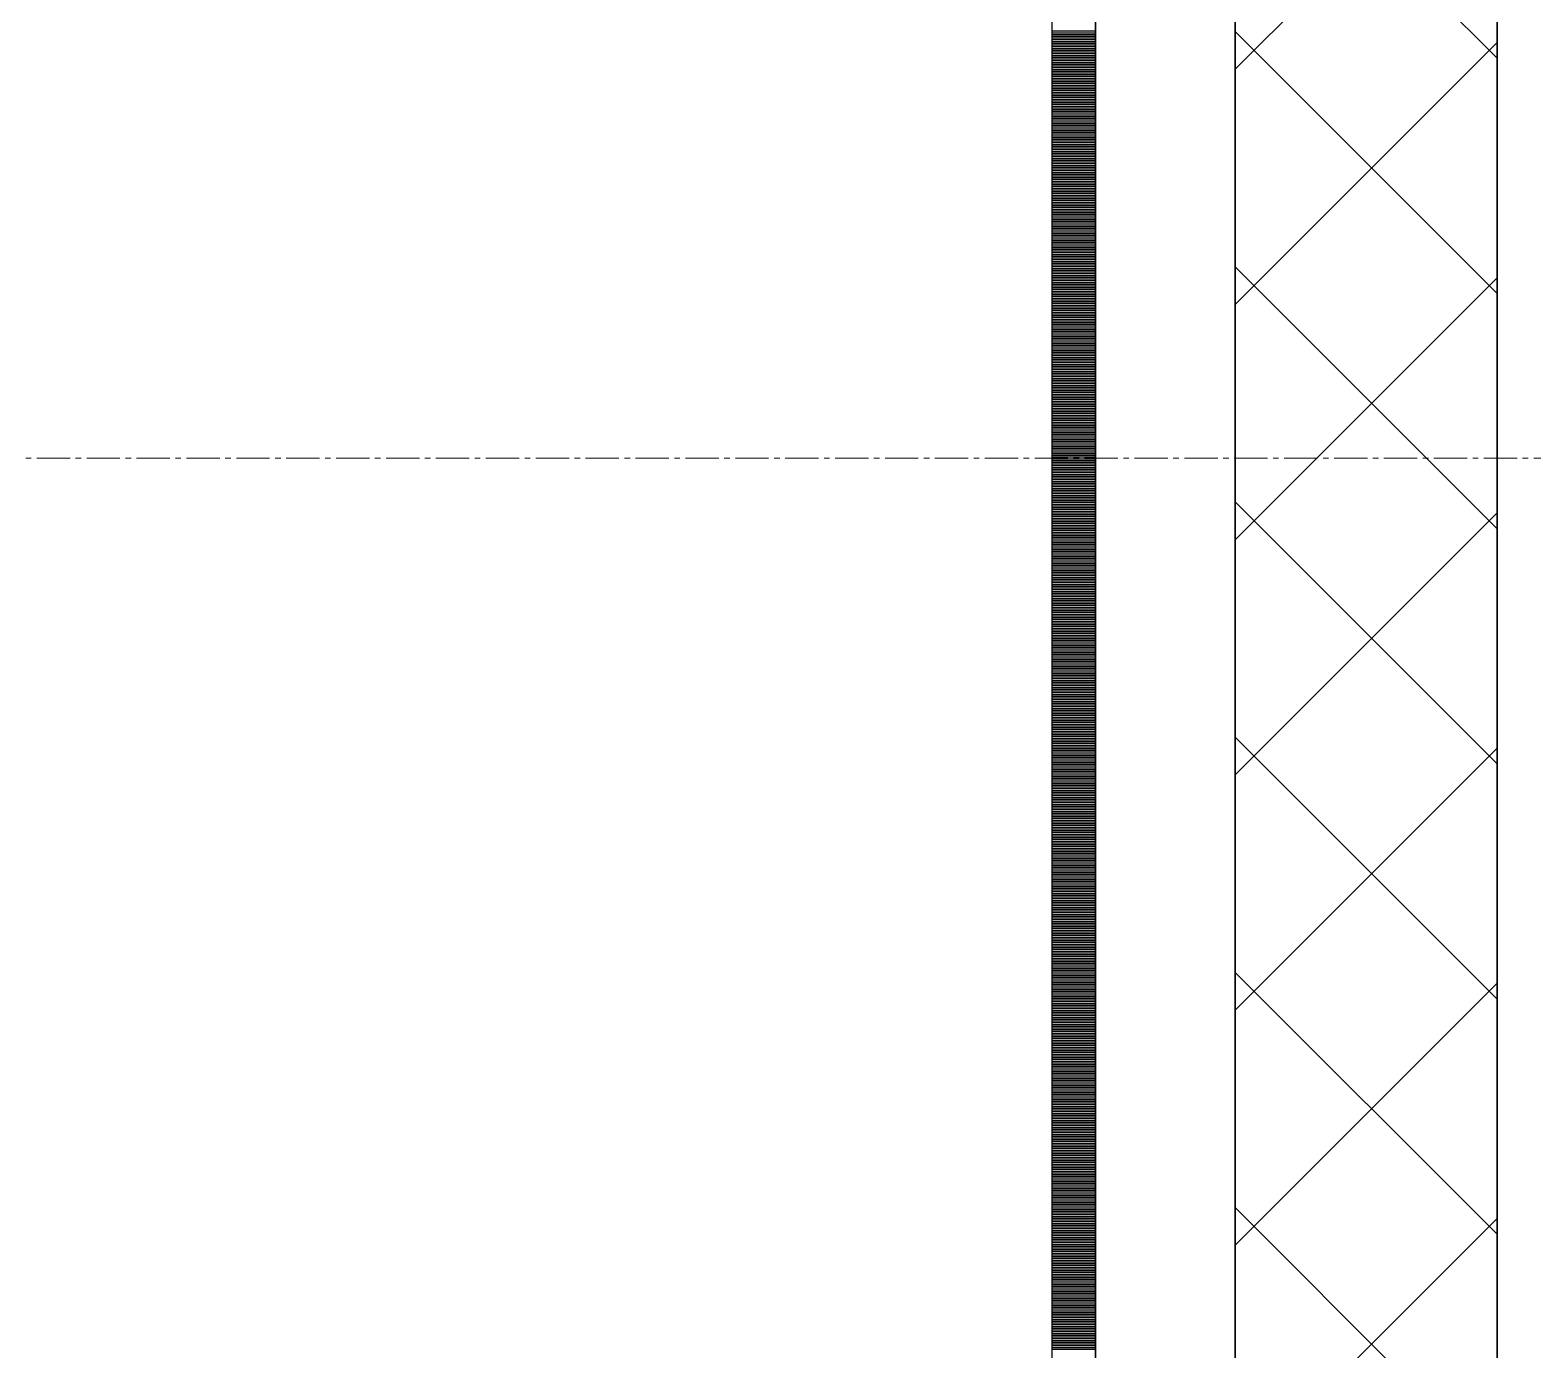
# Model space of a CAD drawing. Header units: millimetres. Extents: x -231292 to 573618, y -153144 to 564035.
# Drawn here: x 7963 to 8824, y 240956 to 241712 of the extents above; entities that cross this region are included whole.
import ezdxf

# ---------------------------------------------------------------- set-up
doc = ezdxf.new("R2010")
doc.units = ezdxf.units.MM
doc.linetypes.add('CENTER2', pattern=[28.575, 19.05, -3.175, 3.175, -3.175])
doc.layers.get('0').update_dxf_attribs({"color": 250})
for name, color, linetype, lineweight in [('АР_Стены ПЕНОблок', 250, 'Continuous', 20), ('АР_Тонкая', 250, 'Continuous', 5), ('АР_Утеплитель', 250, 'Continuous', 0), ('АР_Штриховка', 250, 'Continuous', 0), ('РД_Оси_100', 250, 'Continuous', 0)]:
    doc.layers.add(name, color=color, linetype=linetype, lineweight=lineweight)
doc.layers.add('КР_Балки-0.5', color=60, linetype='Continuous', lineweight=50, plot=False)

# ---------------------------------------------------------------- blocks, each defined once
blk = doc.blocks.new('оси_рен')
at = {"layer": 'РД_Оси_100', "color": 251, "linetype": 'CENTER2', "true_color": 0x636466}
blk.add_lwpolyline([(1241712.916, 190813.25), (1190197.958, 190813.25), (1189697.958, 190663.25)], dxfattribs=at)

msp = doc.modelspace()

# ---------------------------------------------------------------- linework, layer by layer
at = {"layer": 'АР_Стены ПЕНОблок', "color": 18, "linetype": 'Continuous', "lineweight": 25, "true_color": 0x000000}
msp.add_line((8803.243, 263866.253), (8803.243, 187666.253), dxfattribs=at)
at = {"layer": 'АР_Тонкая', "color": 18, "linetype": 'Continuous', "lineweight": 25, "true_color": 0x000000}
for p, q in [((8548.243, 263866.253), (8548.243, 187666.253)), ((8573.243, 263866.253), (8573.243, 187666.253)), ((8573.243, 187666.253), (8573.243, 263866.253)), ((8653.243, 187666.253), (8653.243, 263866.253))]:
    msp.add_line(p, q, dxfattribs=at)
at = {"layer": 'АР_Утеплитель', "color": 18, "linetype": 'Continuous', "lineweight": 25, "true_color": 0x000000}
for p, q in [((8653.243, 263866.253), (8653.243, 187666.253)), ((8803.243, 187666.253), (8803.243, 263866.253))]:
    msp.add_line(p, q, dxfattribs=at)
at = {"layer": 'АР_Штриховка', "color": 18, "linetype": 'Continuous', "lineweight": 25, "true_color": 0x000000}
for p, q in [((8803.243, 241695.305), (8653.243, 241845.305)), ((8653.243, 241689.018), (8803.243, 241839.018)), ((8548.243, 241711.002), (8573.243, 241711.002)), ((8548.243, 241710.002), (8573.243, 241710.002)), ((8548.243, 241709.002), (8573.243, 241709.002)), ((8548.243, 241708.002), (8573.243, 241708.002)), ((8548.243, 241707.002), (8573.243, 241707.002)), ((8803.243, 241560.601), (8653.243, 241710.601)), ((8548.243, 241706.002), (8573.243, 241706.002)), ((8548.243, 241705.002), (8573.243, 241705.002)), ((8548.243, 241704.002), (8573.243, 241704.002)), ((8548.243, 241703.002), (8573.243, 241703.002)), ((8548.243, 241702.002), (8573.243, 241702.002)), ((8548.243, 241701.002), (8573.243, 241701.002)), ((8548.243, 241700.002), (8573.243, 241700.002)), ((8548.243, 241699.002), (8573.243, 241699.002)), ((8548.243, 241698.002), (8573.243, 241698.002)), ((8653.243, 241554.314), (8803.243, 241704.314)), ((8548.243, 241697.002), (8573.243, 241697.002)), ((8548.243, 241696.002), (8573.243, 241696.002)), ((8548.243, 241695.002), (8573.243, 241695.002)), ((8548.243, 241694.002), (8573.243, 241694.002)), ((8548.243, 241693.002), (8573.243, 241693.002)), ((8548.243, 241692.002), (8573.243, 241692.002)), ((8548.243, 241691.002), (8573.243, 241691.002)), ((8548.243, 241690.002), (8573.243, 241690.002)), ((8548.243, 241689.002), (8573.243, 241689.002)), ((8548.243, 241688.002), (8573.243, 241688.002)), ((8548.243, 241687.002), (8573.243, 241687.002)), ((8548.243, 241686.002), (8573.243, 241686.002)), ((8548.243, 241685.002), (8573.243, 241685.002)), ((8548.243, 241684.002), (8573.243, 241684.002)), ((8548.243, 241683.002), (8573.243, 241683.002)), ((8548.243, 241682.002), (8573.243, 241682.002)), ((8548.243, 241681.002), (8573.243, 241681.002)), ((8548.243, 241680.002), (8573.243, 241680.002)), ((8548.243, 241679.002), (8573.243, 241679.002)), ((8548.243, 241678.002), (8573.243, 241678.002)), ((8548.243, 241677.002), (8573.243, 241677.002)), ((8548.243, 241676.002), (8573.243, 241676.002)), ((8548.243, 241675.002), (8573.243, 241675.002)), ((8548.243, 241674.002), (8573.243, 241674.002)), ((8548.243, 241673.002), (8573.243, 241673.002)), ((8548.243, 241672.002), (8573.243, 241672.002)), ((8548.243, 241671.002), (8573.243, 241671.002)), ((8548.243, 241670.002), (8573.243, 241670.002)), ((8548.243, 241669.002), (8573.243, 241669.002)), ((8548.243, 241668.002), (8573.243, 241668.002)), ((8548.243, 241667.002), (8573.243, 241667.002)), ((8548.243, 241666.002), (8573.243, 241666.002)), ((8548.243, 241665.002), (8573.243, 241665.002)), ((8548.243, 241664.002), (8573.243, 241664.002)), ((8548.243, 241663.002), (8573.243, 241663.002)), ((8548.243, 241662.002), (8573.243, 241662.002)), ((8548.243, 241661.002), (8573.243, 241661.002)), ((8548.243, 241660.002), (8573.243, 241660.002)), ((8548.243, 241659.002), (8573.243, 241659.002)), ((8548.243, 241658.002), (8573.243, 241658.002)), ((8548.243, 241657.002), (8573.243, 241657.002)), ((8548.243, 241656.002), (8573.243, 241656.002)), ((8548.243, 241655.002), (8573.243, 241655.002)), ((8548.243, 241654.002), (8573.243, 241654.002)), ((8548.243, 241653.002), (8573.243, 241653.002)), ((8548.243, 241652.002), (8573.243, 241652.002)), ((8548.243, 241651.002), (8573.243, 241651.002)), ((8548.243, 241650.002), (8573.243, 241650.002)), ((8548.243, 241649.002), (8573.243, 241649.002)), ((8548.243, 241648.002), (8573.243, 241648.002)), ((8548.243, 241647.002), (8573.243, 241647.002)), ((8548.243, 241646.002), (8573.243, 241646.002)), ((8548.243, 241645.002), (8573.243, 241645.002)), ((8548.243, 241644.002), (8573.243, 241644.002)), ((8548.243, 241643.002), (8573.243, 241643.002)), ((8548.243, 241642.002), (8573.243, 241642.002)), ((8548.243, 241641.002), (8573.243, 241641.002)), ((8548.243, 241640.002), (8573.243, 241640.002)), ((8548.243, 241639.002), (8573.243, 241639.002)), ((8548.243, 241638.002), (8573.243, 241638.002)), ((8548.243, 241637.002), (8573.243, 241637.002)), ((8548.243, 241636.002), (8573.243, 241636.002)), ((8548.243, 241635.002), (8573.243, 241635.002)), ((8548.243, 241634.002), (8573.243, 241634.002)), ((8548.243, 241633.002), (8573.243, 241633.002)), ((8548.243, 241632.002), (8573.243, 241632.002)), ((8548.243, 241631.002), (8573.243, 241631.002)), ((8548.243, 241630.002), (8573.243, 241630.002)), ((8548.243, 241629.002), (8573.243, 241629.002)), ((8548.243, 241628.002), (8573.243, 241628.002)), ((8548.243, 241627.002), (8573.243, 241627.002)), ((8548.243, 241626.002), (8573.243, 241626.002)), ((8548.243, 241625.002), (8573.243, 241625.002)), ((8548.243, 241624.002), (8573.243, 241624.002)), ((8548.243, 241623.002), (8573.243, 241623.002)), ((8548.243, 241622.002), (8573.243, 241622.002)), ((8548.243, 241621.002), (8573.243, 241621.002)), ((8548.243, 241620.002), (8573.243, 241620.002)), ((8548.243, 241619.002), (8573.243, 241619.002)), ((8548.243, 241618.002), (8573.243, 241618.002)), ((8548.243, 241617.002), (8573.243, 241617.002)), ((8548.243, 241616.002), (8573.243, 241616.002)), ((8548.243, 241615.002), (8573.243, 241615.002)), ((8548.243, 241614.002), (8573.243, 241614.002)), ((8548.243, 241613.002), (8573.243, 241613.002)), ((8548.243, 241612.002), (8573.243, 241612.002)), ((8548.243, 241611.002), (8573.243, 241611.002)), ((8548.243, 241610.002), (8573.243, 241610.002)), ((8548.243, 241609.002), (8573.243, 241609.002)), ((8548.243, 241608.002), (8573.243, 241608.002)), ((8548.243, 241607.002), (8573.243, 241607.002)), ((8548.243, 241606.002), (8573.243, 241606.002)), ((8548.243, 241605.002), (8573.243, 241605.002)), ((8548.243, 241604.002), (8573.243, 241604.002)), ((8548.243, 241603.002), (8573.243, 241603.002)), ((8548.243, 241602.002), (8573.243, 241602.002)), ((8548.243, 241601.002), (8573.243, 241601.002)), ((8548.243, 241600.002), (8573.243, 241600.002)), ((8548.243, 241599.002), (8573.243, 241599.002)), ((8548.243, 241598.002), (8573.243, 241598.002)), ((8548.243, 241597.002), (8573.243, 241597.002)), ((8548.243, 241596.002), (8573.243, 241596.002)), ((8548.243, 241595.002), (8573.243, 241595.002)), ((8548.243, 241594.002), (8573.243, 241594.002)), ((8548.243, 241593.002), (8573.243, 241593.002)), ((8548.243, 241592.002), (8573.243, 241592.002)), ((8548.243, 241591.002), (8573.243, 241591.002)), ((8548.243, 241590.002), (8573.243, 241590.002)), ((8548.243, 241589.002), (8573.243, 241589.002)), ((8548.243, 241588.002), (8573.243, 241588.002)), ((8548.243, 241587.002), (8573.243, 241587.002)), ((8548.243, 241586.002), (8573.243, 241586.002)), ((8548.243, 241585.002), (8573.243, 241585.002)), ((8548.243, 241584.002), (8573.243, 241584.002)), ((8548.243, 241583.002), (8573.243, 241583.002)), ((8548.243, 241582.002), (8573.243, 241582.002)), ((8548.243, 241581.002), (8573.243, 241581.002)), ((8548.243, 241580.002), (8573.243, 241580.002)), ((8548.243, 241579.002), (8573.243, 241579.002)), ((8548.243, 241578.002), (8573.243, 241578.002)), ((8548.243, 241577.002), (8573.243, 241577.002)), ((8548.243, 241576.002), (8573.243, 241576.002)), ((8548.243, 241575.002), (8573.243, 241575.002)), ((8548.243, 241574.002), (8573.243, 241574.002)), ((8548.243, 241573.002), (8573.243, 241573.002)), ((8548.243, 241572.002), (8573.243, 241572.002)), ((8548.243, 241571.002), (8573.243, 241571.002)), ((8548.243, 241570.002), (8573.243, 241570.002)), ((8548.243, 241569.002), (8573.243, 241569.002)), ((8803.243, 241425.897), (8653.243, 241575.897)), ((8653.243, 241419.61), (8803.243, 241569.61)), ((8548.243, 241568.002), (8573.243, 241568.002)), ((8548.243, 241567.002), (8573.243, 241567.002)), ((8548.243, 241566.002), (8573.243, 241566.002)), ((8548.243, 241565.002), (8573.243, 241565.002)), ((8548.243, 241564.002), (8573.243, 241564.002)), ((8548.243, 241563.002), (8573.243, 241563.002)), ((8548.243, 241562.002), (8573.243, 241562.002)), ((8548.243, 241561.002), (8573.243, 241561.002)), ((8548.243, 241560.002), (8573.243, 241560.002)), ((8548.243, 241559.002), (8573.243, 241559.002)), ((8548.243, 241558.002), (8573.243, 241558.002)), ((8548.243, 241557.002), (8573.243, 241557.002)), ((8548.243, 241556.002), (8573.243, 241556.002)), ((8548.243, 241555.002), (8573.243, 241555.002)), ((8548.243, 241554.002), (8573.243, 241554.002)), ((8548.243, 241553.002), (8573.243, 241553.002)), ((8548.243, 241552.002), (8573.243, 241552.002)), ((8548.243, 241551.002), (8573.243, 241551.002)), ((8548.243, 241550.002), (8573.243, 241550.002)), ((8548.243, 241549.002), (8573.243, 241549.002)), ((8548.243, 241548.002), (8573.243, 241548.002)), ((8548.243, 241547.002), (8573.243, 241547.002)), ((8548.243, 241546.002), (8573.243, 241546.002)), ((8548.243, 241545.002), (8573.243, 241545.002)), ((8548.243, 241544.002), (8573.243, 241544.002)), ((8548.243, 241543.002), (8573.243, 241543.002)), ((8548.243, 241542.002), (8573.243, 241542.002)), ((8548.243, 241541.002), (8573.243, 241541.002)), ((8548.243, 241540.002), (8573.243, 241540.002)), ((8548.243, 241539.002), (8573.243, 241539.002)), ((8548.243, 241538.002), (8573.243, 241538.002)), ((8548.243, 241537.002), (8573.243, 241537.002)), ((8548.243, 241536.002), (8573.243, 241536.002)), ((8548.243, 241535.002), (8573.243, 241535.002)), ((8548.243, 241534.002), (8573.243, 241534.002)), ((8548.243, 241533.002), (8573.243, 241533.002)), ((8548.243, 241532.002), (8573.243, 241532.002)), ((8548.243, 241531.002), (8573.243, 241531.002)), ((8548.243, 241530.002), (8573.243, 241530.002)), ((8548.243, 241529.002), (8573.243, 241529.002)), ((8548.243, 241528.002), (8573.243, 241528.002)), ((8548.243, 241527.002), (8573.243, 241527.002)), ((8548.243, 241526.002), (8573.243, 241526.002)), ((8548.243, 241525.002), (8573.243, 241525.002)), ((8548.243, 241524.002), (8573.243, 241524.002)), ((8548.243, 241523.002), (8573.243, 241523.002)), ((8548.243, 241522.002), (8573.243, 241522.002)), ((8548.243, 241521.002), (8573.243, 241521.002)), ((8548.243, 241520.002), (8573.243, 241520.002)), ((8548.243, 241519.002), (8573.243, 241519.002)), ((8548.243, 241518.002), (8573.243, 241518.002)), ((8548.243, 241517.002), (8573.243, 241517.002)), ((8548.243, 241516.002), (8573.243, 241516.002)), ((8548.243, 241515.002), (8573.243, 241515.002)), ((8548.243, 241514.002), (8573.243, 241514.002)), ((8548.243, 241513.002), (8573.243, 241513.002)), ((8548.243, 241512.002), (8573.243, 241512.002)), ((8548.243, 241511.002), (8573.243, 241511.002)), ((8548.243, 241510.002), (8573.243, 241510.002)), ((8548.243, 241509.002), (8573.243, 241509.002)), ((8548.243, 241508.002), (8573.243, 241508.002)), ((8548.243, 241507.002), (8573.243, 241507.002)), ((8548.243, 241506.002), (8573.243, 241506.002)), ((8548.243, 241505.002), (8573.243, 241505.002)), ((8548.243, 241504.002), (8573.243, 241504.002)), ((8548.243, 241503.002), (8573.243, 241503.002)), ((8548.243, 241502.002), (8573.243, 241502.002)), ((8548.243, 241501.002), (8573.243, 241501.002)), ((8548.243, 241500.002), (8573.243, 241500.002)), ((8548.243, 241499.002), (8573.243, 241499.002)), ((8548.243, 241498.002), (8573.243, 241498.002)), ((8548.243, 241497.002), (8573.243, 241497.002)), ((8548.243, 241496.002), (8573.243, 241496.002)), ((8548.243, 241495.002), (8573.243, 241495.002)), ((8548.243, 241494.002), (8573.243, 241494.002)), ((8548.243, 241493.002), (8573.243, 241493.002)), ((8548.243, 241492.002), (8573.243, 241492.002)), ((8548.243, 241491.002), (8573.243, 241491.002)), ((8548.243, 241490.002), (8573.243, 241490.002)), ((8548.243, 241489.002), (8573.243, 241489.002)), ((8548.243, 241488.002), (8573.243, 241488.002)), ((8548.243, 241487.002), (8573.243, 241487.002)), ((8548.243, 241486.002), (8573.243, 241486.002)), ((8548.243, 241485.002), (8573.243, 241485.002)), ((8548.243, 241484.002), (8573.243, 241484.002)), ((8548.243, 241483.002), (8573.243, 241483.002)), ((8548.243, 241482.002), (8573.243, 241482.002)), ((8548.243, 241481.002), (8573.243, 241481.002)), ((8548.243, 241480.002), (8573.243, 241480.002)), ((8548.243, 241479.002), (8573.243, 241479.002)), ((8548.243, 241478.002), (8573.243, 241478.002)), ((8548.243, 241477.002), (8573.243, 241477.002)), ((8548.243, 241476.002), (8573.243, 241476.002)), ((8548.243, 241475.002), (8573.243, 241475.002)), ((8548.243, 241474.002), (8573.243, 241474.002)), ((8548.243, 241473.002), (8573.243, 241473.002)), ((8548.243, 241472.002), (8573.243, 241472.002)), ((8548.243, 241471.002), (8573.243, 241471.002)), ((8548.243, 241470.002), (8573.243, 241470.002)), ((8548.243, 241469.002), (8573.243, 241469.002)), ((8548.243, 241468.002), (8573.243, 241468.002)), ((8548.243, 241467.002), (8573.243, 241467.002)), ((8548.243, 241466.002), (8573.243, 241466.002)), ((8548.243, 241465.002), (8573.243, 241465.002)), ((8548.243, 241464.002), (8573.243, 241464.002)), ((8548.243, 241463.002), (8573.243, 241463.002)), ((8548.243, 241462.002), (8573.243, 241462.002)), ((8548.243, 241461.002), (8573.243, 241461.002)), ((8548.243, 241460.002), (8573.243, 241460.002)), ((8548.243, 241459.002), (8573.243, 241459.002)), ((8548.243, 241458.002), (8573.243, 241458.002)), ((8548.243, 241457.002), (8573.243, 241457.002)), ((8548.243, 241456.002), (8573.243, 241456.002)), ((8548.243, 241455.002), (8573.243, 241455.002)), ((8548.243, 241454.002), (8573.243, 241454.002)), ((8548.243, 241453.002), (8573.243, 241453.002)), ((8548.243, 241452.002), (8573.243, 241452.002)), ((8548.243, 241451.002), (8573.243, 241451.002)), ((8548.243, 241450.002), (8573.243, 241450.002)), ((8548.243, 241449.002), (8573.243, 241449.002)), ((8548.243, 241448.002), (8573.243, 241448.002)), ((8548.243, 241447.002), (8573.243, 241447.002)), ((8548.243, 241446.002), (8573.243, 241446.002)), ((8548.243, 241445.002), (8573.243, 241445.002)), ((8548.243, 241444.002), (8573.243, 241444.002)), ((8548.243, 241443.002), (8573.243, 241443.002)), ((8548.243, 241442.002), (8573.243, 241442.002)), ((8548.243, 241441.002), (8573.243, 241441.002)), ((8548.243, 241440.002), (8573.243, 241440.002)), ((8803.243, 241291.194), (8653.243, 241441.194)), ((8548.243, 241439.002), (8573.243, 241439.002)), ((8548.243, 241438.002), (8573.243, 241438.002)), ((8548.243, 241437.002), (8573.243, 241437.002)), ((8548.243, 241436.002), (8573.243, 241436.002)), ((8548.243, 241435.002), (8573.243, 241435.002)), ((8548.243, 241434.002), (8573.243, 241434.002)), ((8548.243, 241433.002), (8573.243, 241433.002)), ((8548.243, 241432.002), (8573.243, 241432.002)), ((8653.243, 241284.907), (8803.243, 241434.907)), ((8548.243, 241431.002), (8573.243, 241431.002)), ((8548.243, 241430.002), (8573.243, 241430.002)), ((8548.243, 241429.002), (8573.243, 241429.002)), ((8548.243, 241428.002), (8573.243, 241428.002)), ((8548.243, 241427.002), (8573.243, 241427.002)), ((8548.243, 241426.002), (8573.243, 241426.002)), ((8548.243, 241425.002), (8573.243, 241425.002)), ((8548.243, 241424.002), (8573.243, 241424.002)), ((8548.243, 241423.002), (8573.243, 241423.002)), ((8548.243, 241422.002), (8573.243, 241422.002)), ((8548.243, 241421.002), (8573.243, 241421.002)), ((8548.243, 241420.002), (8573.243, 241420.002)), ((8548.243, 241419.002), (8573.243, 241419.002)), ((8548.243, 241418.002), (8573.243, 241418.002)), ((8548.243, 241417.002), (8573.243, 241417.002)), ((8548.243, 241416.002), (8573.243, 241416.002)), ((8548.243, 241415.002), (8573.243, 241415.002)), ((8548.243, 241414.002), (8573.243, 241414.002)), ((8548.243, 241413.002), (8573.243, 241413.002)), ((8548.243, 241412.002), (8573.243, 241412.002)), ((8548.243, 241411.002), (8573.243, 241411.002)), ((8548.243, 241410.002), (8573.243, 241410.002)), ((8548.243, 241409.002), (8573.243, 241409.002)), ((8548.243, 241408.002), (8573.243, 241408.002)), ((8548.243, 241407.002), (8573.243, 241407.002)), ((8548.243, 241406.002), (8573.243, 241406.002)), ((8548.243, 241405.002), (8573.243, 241405.002)), ((8548.243, 241404.002), (8573.243, 241404.002)), ((8548.243, 241403.002), (8573.243, 241403.002)), ((8548.243, 241402.002), (8573.243, 241402.002)), ((8548.243, 241401.002), (8573.243, 241401.002)), ((8548.243, 241400.002), (8573.243, 241400.002)), ((8548.243, 241399.002), (8573.243, 241399.002)), ((8548.243, 241398.002), (8573.243, 241398.002)), ((8548.243, 241397.002), (8573.243, 241397.002)), ((8548.243, 241396.002), (8573.243, 241396.002)), ((8548.243, 241395.002), (8573.243, 241395.002)), ((8548.243, 241394.002), (8573.243, 241394.002)), ((8548.243, 241393.002), (8573.243, 241393.002)), ((8548.243, 241392.002), (8573.243, 241392.002)), ((8548.243, 241391.002), (8573.243, 241391.002)), ((8548.243, 241390.002), (8573.243, 241390.002)), ((8548.243, 241389.002), (8573.243, 241389.002)), ((8548.243, 241388.002), (8573.243, 241388.002)), ((8548.243, 241387.002), (8573.243, 241387.002)), ((8548.243, 241386.002), (8573.243, 241386.002)), ((8548.243, 241385.002), (8573.243, 241385.002)), ((8548.243, 241384.002), (8573.243, 241384.002)), ((8548.243, 241383.002), (8573.243, 241383.002)), ((8548.243, 241382.002), (8573.243, 241382.002)), ((8548.243, 241381.002), (8573.243, 241381.002)), ((8548.243, 241380.002), (8573.243, 241380.002)), ((8548.243, 241379.002), (8573.243, 241379.002)), ((8548.243, 241378.002), (8573.243, 241378.002)), ((8548.243, 241377.002), (8573.243, 241377.002)), ((8548.243, 241376.002), (8573.243, 241376.002)), ((8548.243, 241375.002), (8573.243, 241375.002)), ((8548.243, 241374.002), (8573.243, 241374.002)), ((8548.243, 241373.002), (8573.243, 241373.002)), ((8548.243, 241372.002), (8573.243, 241372.002)), ((8548.243, 241371.002), (8573.243, 241371.002)), ((8548.243, 241370.002), (8573.243, 241370.002)), ((8548.243, 241369.002), (8573.243, 241369.002)), ((8548.243, 241368.002), (8573.243, 241368.002)), ((8548.243, 241367.002), (8573.243, 241367.002)), ((8548.243, 241366.002), (8573.243, 241366.002)), ((8548.243, 241365.002), (8573.243, 241365.002)), ((8548.243, 241364.002), (8573.243, 241364.002)), ((8548.243, 241363.002), (8573.243, 241363.002)), ((8548.243, 241362.002), (8573.243, 241362.002)), ((8548.243, 241361.002), (8573.243, 241361.002)), ((8548.243, 241360.002), (8573.243, 241360.002)), ((8548.243, 241359.002), (8573.243, 241359.002)), ((8548.243, 241358.002), (8573.243, 241358.002)), ((8548.243, 241357.002), (8573.243, 241357.002)), ((8548.243, 241356.002), (8573.243, 241356.002)), ((8548.243, 241355.002), (8573.243, 241355.002)), ((8548.243, 241354.002), (8573.243, 241354.002)), ((8548.243, 241353.002), (8573.243, 241353.002)), ((8548.243, 241352.002), (8573.243, 241352.002)), ((8548.243, 241351.002), (8573.243, 241351.002)), ((8548.243, 241350.002), (8573.243, 241350.002)), ((8548.243, 241349.002), (8573.243, 241349.002)), ((8548.243, 241348.002), (8573.243, 241348.002)), ((8548.243, 241347.002), (8573.243, 241347.002)), ((8548.243, 241346.002), (8573.243, 241346.002)), ((8548.243, 241345.002), (8573.243, 241345.002)), ((8548.243, 241344.002), (8573.243, 241344.002)), ((8548.243, 241343.002), (8573.243, 241343.002)), ((8548.243, 241342.002), (8573.243, 241342.002)), ((8548.243, 241341.002), (8573.243, 241341.002)), ((8548.243, 241340.002), (8573.243, 241340.002)), ((8548.243, 241339.002), (8573.243, 241339.002)), ((8548.243, 241338.002), (8573.243, 241338.002)), ((8548.243, 241337.002), (8573.243, 241337.002)), ((8548.243, 241336.002), (8573.243, 241336.002)), ((8548.243, 241335.002), (8573.243, 241335.002)), ((8548.243, 241334.002), (8573.243, 241334.002)), ((8548.243, 241333.002), (8573.243, 241333.002)), ((8548.243, 241332.002), (8573.243, 241332.002)), ((8548.243, 241331.002), (8573.243, 241331.002)), ((8548.243, 241330.002), (8573.243, 241330.002)), ((8548.243, 241329.002), (8573.243, 241329.002)), ((8548.243, 241328.002), (8573.243, 241328.002)), ((8548.243, 241327.002), (8573.243, 241327.002)), ((8548.243, 241326.002), (8573.243, 241326.002)), ((8548.243, 241325.002), (8573.243, 241325.002)), ((8548.243, 241324.002), (8573.243, 241324.002)), ((8548.243, 241323.002), (8573.243, 241323.002)), ((8548.243, 241322.002), (8573.243, 241322.002)), ((8548.243, 241321.002), (8573.243, 241321.002)), ((8548.243, 241320.002), (8573.243, 241320.002)), ((8548.243, 241319.002), (8573.243, 241319.002)), ((8548.243, 241318.002), (8573.243, 241318.002)), ((8548.243, 241317.002), (8573.243, 241317.002)), ((8548.243, 241316.002), (8573.243, 241316.002)), ((8548.243, 241315.002), (8573.243, 241315.002)), ((8548.243, 241314.002), (8573.243, 241314.002)), ((8548.243, 241313.002), (8573.243, 241313.002)), ((8548.243, 241312.002), (8573.243, 241312.002)), ((8548.243, 241311.002), (8573.243, 241311.002)), ((8548.243, 241310.002), (8573.243, 241310.002)), ((8548.243, 241309.002), (8573.243, 241309.002)), ((8548.243, 241308.002), (8573.243, 241308.002)), ((8548.243, 241307.002), (8573.243, 241307.002)), ((8548.243, 241306.002), (8573.243, 241306.002)), ((8548.243, 241305.002), (8573.243, 241305.002)), ((8548.243, 241304.002), (8573.243, 241304.002)), ((8548.243, 241303.002), (8573.243, 241303.002)), ((8803.243, 241156.49), (8653.243, 241306.49)), ((8548.243, 241302.002), (8573.243, 241302.002)), ((8548.243, 241301.002), (8573.243, 241301.002)), ((8548.243, 241300.002), (8573.243, 241300.002)), ((8548.243, 241299.002), (8573.243, 241299.002)), ((8548.243, 241298.002), (8573.243, 241298.002)), ((8548.243, 241297.002), (8573.243, 241297.002)), ((8548.243, 241296.002), (8573.243, 241296.002)), ((8548.243, 241295.002), (8573.243, 241295.002)), ((8548.243, 241294.002), (8573.243, 241294.002)), ((8653.243, 241150.203), (8803.243, 241300.203)), ((8548.243, 241293.002), (8573.243, 241293.002)), ((8548.243, 241292.002), (8573.243, 241292.002)), ((8548.243, 241291.002), (8573.243, 241291.002)), ((8548.243, 241290.002), (8573.243, 241290.002)), ((8548.243, 241289.002), (8573.243, 241289.002)), ((8548.243, 241288.002), (8573.243, 241288.002)), ((8548.243, 241287.002), (8573.243, 241287.002)), ((8548.243, 241286.002), (8573.243, 241286.002)), ((8548.243, 241285.002), (8573.243, 241285.002)), ((8548.243, 241284.002), (8573.243, 241284.002)), ((8548.243, 241283.002), (8573.243, 241283.002)), ((8548.243, 241282.002), (8573.243, 241282.002)), ((8548.243, 241281.002), (8573.243, 241281.002)), ((8548.243, 241280.002), (8573.243, 241280.002)), ((8548.243, 241279.002), (8573.243, 241279.002)), ((8548.243, 241278.002), (8573.243, 241278.002)), ((8548.243, 241277.002), (8573.243, 241277.002)), ((8548.243, 241276.002), (8573.243, 241276.002)), ((8548.243, 241275.002), (8573.243, 241275.002)), ((8548.243, 241274.002), (8573.243, 241274.002)), ((8548.243, 241273.002), (8573.243, 241273.002)), ((8548.243, 241272.002), (8573.243, 241272.002)), ((8548.243, 241271.002), (8573.243, 241271.002)), ((8548.243, 241270.002), (8573.243, 241270.002)), ((8548.243, 241269.002), (8573.243, 241269.002)), ((8548.243, 241268.002), (8573.243, 241268.002)), ((8548.243, 241267.002), (8573.243, 241267.002)), ((8548.243, 241266.002), (8573.243, 241266.002)), ((8548.243, 241265.002), (8573.243, 241265.002)), ((8548.243, 241264.002), (8573.243, 241264.002)), ((8548.243, 241263.002), (8573.243, 241263.002)), ((8548.243, 241262.002), (8573.243, 241262.002)), ((8548.243, 241261.002), (8573.243, 241261.002)), ((8548.243, 241260.002), (8573.243, 241260.002)), ((8548.243, 241259.002), (8573.243, 241259.002)), ((8548.243, 241258.002), (8573.243, 241258.002)), ((8548.243, 241257.002), (8573.243, 241257.002)), ((8548.243, 241256.002), (8573.243, 241256.002)), ((8548.243, 241255.002), (8573.243, 241255.002)), ((8548.243, 241254.002), (8573.243, 241254.002)), ((8548.243, 241253.002), (8573.243, 241253.002)), ((8548.243, 241252.002), (8573.243, 241252.002)), ((8548.243, 241251.002), (8573.243, 241251.002)), ((8548.243, 241250.002), (8573.243, 241250.002)), ((8548.243, 241249.002), (8573.243, 241249.002)), ((8548.243, 241248.002), (8573.243, 241248.002)), ((8548.243, 241247.002), (8573.243, 241247.002)), ((8548.243, 241246.002), (8573.243, 241246.002)), ((8548.243, 241245.002), (8573.243, 241245.002)), ((8548.243, 241244.002), (8573.243, 241244.002)), ((8548.243, 241243.002), (8573.243, 241243.002)), ((8548.243, 241242.002), (8573.243, 241242.002)), ((8548.243, 241241.002), (8573.243, 241241.002)), ((8548.243, 241240.002), (8573.243, 241240.002)), ((8548.243, 241239.002), (8573.243, 241239.002)), ((8548.243, 241238.002), (8573.243, 241238.002)), ((8548.243, 241237.002), (8573.243, 241237.002)), ((8548.243, 241236.002), (8573.243, 241236.002)), ((8548.243, 241235.002), (8573.243, 241235.002)), ((8548.243, 241234.002), (8573.243, 241234.002)), ((8548.243, 241233.002), (8573.243, 241233.002)), ((8548.243, 241232.002), (8573.243, 241232.002)), ((8548.243, 241231.002), (8573.243, 241231.002)), ((8548.243, 241230.002), (8573.243, 241230.002)), ((8548.243, 241229.002), (8573.243, 241229.002)), ((8548.243, 241228.002), (8573.243, 241228.002)), ((8548.243, 241227.002), (8573.243, 241227.002)), ((8548.243, 241226.002), (8573.243, 241226.002)), ((8548.243, 241225.002), (8573.243, 241225.002)), ((8548.243, 241224.002), (8573.243, 241224.002)), ((8548.243, 241223.002), (8573.243, 241223.002)), ((8548.243, 241222.002), (8573.243, 241222.002)), ((8548.243, 241221.002), (8573.243, 241221.002)), ((8548.243, 241220.002), (8573.243, 241220.002)), ((8548.243, 241219.002), (8573.243, 241219.002)), ((8548.243, 241218.002), (8573.243, 241218.002)), ((8548.243, 241217.002), (8573.243, 241217.002)), ((8548.243, 241216.002), (8573.243, 241216.002)), ((8548.243, 241215.002), (8573.243, 241215.002)), ((8548.243, 241214.002), (8573.243, 241214.002)), ((8548.243, 241213.002), (8573.243, 241213.002)), ((8548.243, 241212.002), (8573.243, 241212.002)), ((8548.243, 241211.002), (8573.243, 241211.002)), ((8548.243, 241210.002), (8573.243, 241210.002)), ((8548.243, 241209.002), (8573.243, 241209.002)), ((8548.243, 241208.002), (8573.243, 241208.002)), ((8548.243, 241207.002), (8573.243, 241207.002)), ((8548.243, 241206.002), (8573.243, 241206.002)), ((8548.243, 241205.002), (8573.243, 241205.002)), ((8548.243, 241204.002), (8573.243, 241204.002)), ((8548.243, 241203.002), (8573.243, 241203.002)), ((8548.243, 241202.002), (8573.243, 241202.002)), ((8548.243, 241201.002), (8573.243, 241201.002)), ((8548.243, 241200.002), (8573.243, 241200.002)), ((8548.243, 241199.002), (8573.243, 241199.002)), ((8548.243, 241198.002), (8573.243, 241198.002)), ((8548.243, 241197.002), (8573.243, 241197.002)), ((8548.243, 241196.002), (8573.243, 241196.002)), ((8548.243, 241195.002), (8573.243, 241195.002)), ((8548.243, 241194.002), (8573.243, 241194.002)), ((8548.243, 241193.002), (8573.243, 241193.002)), ((8548.243, 241192.002), (8573.243, 241192.002)), ((8548.243, 241191.002), (8573.243, 241191.002)), ((8548.243, 241190.002), (8573.243, 241190.002)), ((8548.243, 241189.002), (8573.243, 241189.002)), ((8548.243, 241188.002), (8573.243, 241188.002)), ((8548.243, 241187.002), (8573.243, 241187.002)), ((8548.243, 241186.002), (8573.243, 241186.002)), ((8548.243, 241185.002), (8573.243, 241185.002)), ((8548.243, 241184.002), (8573.243, 241184.002)), ((8548.243, 241183.002), (8573.243, 241183.002)), ((8548.243, 241182.002), (8573.243, 241182.002)), ((8548.243, 241181.002), (8573.243, 241181.002)), ((8548.243, 241180.002), (8573.243, 241180.002)), ((8548.243, 241179.002), (8573.243, 241179.002)), ((8548.243, 241178.002), (8573.243, 241178.002)), ((8548.243, 241177.002), (8573.243, 241177.002)), ((8548.243, 241176.002), (8573.243, 241176.002)), ((8548.243, 241175.002), (8573.243, 241175.002)), ((8548.243, 241174.002), (8573.243, 241174.002)), ((8548.243, 241173.002), (8573.243, 241173.002)), ((8548.243, 241172.002), (8573.243, 241172.002)), ((8548.243, 241171.002), (8573.243, 241171.002)), ((8548.243, 241170.002), (8573.243, 241170.002)), ((8548.243, 241169.002), (8573.243, 241169.002)), ((8548.243, 241168.002), (8573.243, 241168.002)), ((8548.243, 241167.002), (8573.243, 241167.002)), ((8548.243, 241166.002), (8573.243, 241166.002)), ((8548.243, 241165.002), (8573.243, 241165.002)), ((8803.243, 241021.786), (8653.243, 241171.786)), ((8653.243, 241015.499), (8803.243, 241165.499)), ((8548.243, 241164.002), (8573.243, 241164.002)), ((8548.243, 241163.002), (8573.243, 241163.002)), ((8548.243, 241162.002), (8573.243, 241162.002)), ((8548.243, 241161.002), (8573.243, 241161.002)), ((8548.243, 241160.002), (8573.243, 241160.002)), ((8548.243, 241159.002), (8573.243, 241159.002)), ((8548.243, 241158.002), (8573.243, 241158.002)), ((8548.243, 241157.002), (8573.243, 241157.002)), ((8548.243, 241156.002), (8573.243, 241156.002)), ((8548.243, 241155.002), (8573.243, 241155.002)), ((8548.243, 241154.002), (8573.243, 241154.002)), ((8548.243, 241153.002), (8573.243, 241153.002)), ((8548.243, 241152.002), (8573.243, 241152.002)), ((8548.243, 241151.002), (8573.243, 241151.002)), ((8548.243, 241150.002), (8573.243, 241150.002)), ((8548.243, 241149.002), (8573.243, 241149.002)), ((8548.243, 241148.002), (8573.243, 241148.002)), ((8548.243, 241147.002), (8573.243, 241147.002)), ((8548.243, 241146.002), (8573.243, 241146.002)), ((8548.243, 241145.002), (8573.243, 241145.002)), ((8548.243, 241144.002), (8573.243, 241144.002)), ((8548.243, 241143.002), (8573.243, 241143.002)), ((8548.243, 241142.002), (8573.243, 241142.002)), ((8548.243, 241141.002), (8573.243, 241141.002)), ((8548.243, 241140.002), (8573.243, 241140.002)), ((8548.243, 241139.002), (8573.243, 241139.002)), ((8548.243, 241138.002), (8573.243, 241138.002)), ((8548.243, 241137.002), (8573.243, 241137.002)), ((8548.243, 241136.002), (8573.243, 241136.002)), ((8548.243, 241135.002), (8573.243, 241135.002)), ((8548.243, 241134.002), (8573.243, 241134.002)), ((8548.243, 241133.002), (8573.243, 241133.002)), ((8548.243, 241132.002), (8573.243, 241132.002)), ((8548.243, 241131.002), (8573.243, 241131.002)), ((8548.243, 241130.002), (8573.243, 241130.002)), ((8548.243, 241129.002), (8573.243, 241129.002)), ((8548.243, 241128.002), (8573.243, 241128.002)), ((8548.243, 241127.002), (8573.243, 241127.002)), ((8548.243, 241126.002), (8573.243, 241126.002)), ((8548.243, 241125.002), (8573.243, 241125.002)), ((8548.243, 241124.002), (8573.243, 241124.002)), ((8548.243, 241123.002), (8573.243, 241123.002)), ((8548.243, 241122.002), (8573.243, 241122.002)), ((8548.243, 241121.002), (8573.243, 241121.002)), ((8548.243, 241120.002), (8573.243, 241120.002)), ((8548.243, 241119.002), (8573.243, 241119.002)), ((8548.243, 241118.002), (8573.243, 241118.002)), ((8548.243, 241117.002), (8573.243, 241117.002)), ((8548.243, 241116.002), (8573.243, 241116.002)), ((8548.243, 241115.002), (8573.243, 241115.002)), ((8548.243, 241114.002), (8573.243, 241114.002)), ((8548.243, 241113.002), (8573.243, 241113.002)), ((8548.243, 241112.002), (8573.243, 241112.002)), ((8548.243, 241111.002), (8573.243, 241111.002)), ((8548.243, 241110.002), (8573.243, 241110.002)), ((8548.243, 241109.002), (8573.243, 241109.002)), ((8548.243, 241108.002), (8573.243, 241108.002)), ((8548.243, 241107.002), (8573.243, 241107.002)), ((8548.243, 241106.002), (8573.243, 241106.002)), ((8548.243, 241105.002), (8573.243, 241105.002)), ((8548.243, 241104.002), (8573.243, 241104.002)), ((8548.243, 241103.002), (8573.243, 241103.002)), ((8548.243, 241102.002), (8573.243, 241102.002)), ((8548.243, 241101.002), (8573.243, 241101.002)), ((8548.243, 241100.002), (8573.243, 241100.002)), ((8548.243, 241099.002), (8573.243, 241099.002)), ((8548.243, 241098.002), (8573.243, 241098.002)), ((8548.243, 241097.002), (8573.243, 241097.002)), ((8548.243, 241096.002), (8573.243, 241096.002)), ((8548.243, 241095.002), (8573.243, 241095.002)), ((8548.243, 241094.002), (8573.243, 241094.002)), ((8548.243, 241093.002), (8573.243, 241093.002)), ((8548.243, 241092.002), (8573.243, 241092.002)), ((8548.243, 241091.002), (8573.243, 241091.002)), ((8548.243, 241090.002), (8573.243, 241090.002)), ((8548.243, 241089.002), (8573.243, 241089.002)), ((8548.243, 241088.002), (8573.243, 241088.002)), ((8548.243, 241087.002), (8573.243, 241087.002)), ((8548.243, 241086.002), (8573.243, 241086.002)), ((8548.243, 241085.002), (8573.243, 241085.002)), ((8548.243, 241084.002), (8573.243, 241084.002)), ((8548.243, 241083.002), (8573.243, 241083.002)), ((8548.243, 241082.002), (8573.243, 241082.002)), ((8548.243, 241081.002), (8573.243, 241081.002)), ((8548.243, 241080.002), (8573.243, 241080.002)), ((8548.243, 241079.002), (8573.243, 241079.002)), ((8548.243, 241078.002), (8573.243, 241078.002)), ((8548.243, 241077.002), (8573.243, 241077.002)), ((8548.243, 241076.002), (8573.243, 241076.002)), ((8548.243, 241075.002), (8573.243, 241075.002)), ((8548.243, 241074.002), (8573.243, 241074.002)), ((8548.243, 241073.002), (8573.243, 241073.002)), ((8548.243, 241072.002), (8573.243, 241072.002)), ((8548.243, 241071.002), (8573.243, 241071.002)), ((8548.243, 241070.002), (8573.243, 241070.002)), ((8548.243, 241069.002), (8573.243, 241069.002)), ((8548.243, 241068.002), (8573.243, 241068.002)), ((8548.243, 241067.002), (8573.243, 241067.002)), ((8548.243, 241066.002), (8573.243, 241066.002)), ((8548.243, 241065.002), (8573.243, 241065.002)), ((8548.243, 241064.002), (8573.243, 241064.002)), ((8548.243, 241063.002), (8573.243, 241063.002)), ((8548.243, 241062.002), (8573.243, 241062.002)), ((8548.243, 241061.002), (8573.243, 241061.002)), ((8548.243, 241060.002), (8573.243, 241060.002)), ((8548.243, 241059.002), (8573.243, 241059.002)), ((8548.243, 241058.002), (8573.243, 241058.002)), ((8548.243, 241057.002), (8573.243, 241057.002)), ((8548.243, 241056.002), (8573.243, 241056.002)), ((8548.243, 241055.002), (8573.243, 241055.002)), ((8548.243, 241054.002), (8573.243, 241054.002)), ((8548.243, 241053.002), (8573.243, 241053.002)), ((8548.243, 241052.002), (8573.243, 241052.002)), ((8548.243, 241051.002), (8573.243, 241051.002)), ((8548.243, 241050.002), (8573.243, 241050.002)), ((8548.243, 241049.002), (8573.243, 241049.002)), ((8548.243, 241048.002), (8573.243, 241048.002)), ((8548.243, 241047.002), (8573.243, 241047.002)), ((8548.243, 241046.002), (8573.243, 241046.002)), ((8548.243, 241045.002), (8573.243, 241045.002)), ((8548.243, 241044.002), (8573.243, 241044.002)), ((8548.243, 241043.002), (8573.243, 241043.002)), ((8548.243, 241042.002), (8573.243, 241042.002)), ((8548.243, 241041.002), (8573.243, 241041.002)), ((8548.243, 241040.002), (8573.243, 241040.002)), ((8548.243, 241039.002), (8573.243, 241039.002)), ((8548.243, 241038.002), (8573.243, 241038.002)), ((8548.243, 241037.002), (8573.243, 241037.002)), ((8548.243, 241036.002), (8573.243, 241036.002)), ((8803.243, 240887.082), (8653.243, 241037.082)), ((8548.243, 241035.002), (8573.243, 241035.002)), ((8548.243, 241034.002), (8573.243, 241034.002)), ((8548.243, 241033.002), (8573.243, 241033.002)), ((8548.243, 241032.002), (8573.243, 241032.002)), ((8548.243, 241031.002), (8573.243, 241031.002)), ((8548.243, 241030.002), (8573.243, 241030.002)), ((8548.243, 241029.002), (8573.243, 241029.002)), ((8548.243, 241028.002), (8573.243, 241028.002)), ((8548.243, 241027.002), (8573.243, 241027.002)), ((8653.243, 240880.795), (8803.243, 241030.795)), ((8548.243, 241026.002), (8573.243, 241026.002)), ((8548.243, 241025.002), (8573.243, 241025.002)), ((8548.243, 241024.002), (8573.243, 241024.002)), ((8548.243, 241023.002), (8573.243, 241023.002)), ((8548.243, 241022.002), (8573.243, 241022.002)), ((8548.243, 241021.002), (8573.243, 241021.002)), ((8548.243, 241020.002), (8573.243, 241020.002)), ((8548.243, 241019.002), (8573.243, 241019.002)), ((8548.243, 241018.002), (8573.243, 241018.002)), ((8548.243, 241017.002), (8573.243, 241017.002)), ((8548.243, 241016.002), (8573.243, 241016.002)), ((8548.243, 241015.002), (8573.243, 241015.002)), ((8548.243, 241014.002), (8573.243, 241014.002)), ((8548.243, 241013.002), (8573.243, 241013.002)), ((8548.243, 241012.002), (8573.243, 241012.002)), ((8548.243, 241011.002), (8573.243, 241011.002)), ((8548.243, 241010.002), (8573.243, 241010.002)), ((8548.243, 241009.002), (8573.243, 241009.002)), ((8548.243, 241008.002), (8573.243, 241008.002)), ((8548.243, 241007.002), (8573.243, 241007.002)), ((8548.243, 241006.002), (8573.243, 241006.002)), ((8548.243, 241005.002), (8573.243, 241005.002)), ((8548.243, 241004.002), (8573.243, 241004.002)), ((8548.243, 241003.002), (8573.243, 241003.002)), ((8548.243, 241002.002), (8573.243, 241002.002)), ((8548.243, 241001.002), (8573.243, 241001.002)), ((8548.243, 241000.002), (8573.243, 241000.002)), ((8548.243, 240999.002), (8573.243, 240999.002)), ((8548.243, 240998.002), (8573.243, 240998.002)), ((8548.243, 240997.002), (8573.243, 240997.002)), ((8548.243, 240996.002), (8573.243, 240996.002)), ((8548.243, 240995.002), (8573.243, 240995.002)), ((8548.243, 240994.002), (8573.243, 240994.002)), ((8548.243, 240993.002), (8573.243, 240993.002)), ((8548.243, 240992.002), (8573.243, 240992.002)), ((8548.243, 240991.002), (8573.243, 240991.002)), ((8548.243, 240990.002), (8573.243, 240990.002)), ((8548.243, 240989.002), (8573.243, 240989.002)), ((8548.243, 240988.002), (8573.243, 240988.002)), ((8548.243, 240987.002), (8573.243, 240987.002)), ((8548.243, 240986.002), (8573.243, 240986.002)), ((8548.243, 240985.002), (8573.243, 240985.002)), ((8548.243, 240984.002), (8573.243, 240984.002)), ((8548.243, 240983.002), (8573.243, 240983.002)), ((8548.243, 240982.002), (8573.243, 240982.002)), ((8548.243, 240981.002), (8573.243, 240981.002)), ((8548.243, 240980.002), (8573.243, 240980.002)), ((8548.243, 240979.002), (8573.243, 240979.002)), ((8548.243, 240978.002), (8573.243, 240978.002)), ((8548.243, 240977.002), (8573.243, 240977.002)), ((8548.243, 240976.002), (8573.243, 240976.002)), ((8548.243, 240975.002), (8573.243, 240975.002)), ((8548.243, 240974.002), (8573.243, 240974.002)), ((8548.243, 240973.002), (8573.243, 240973.002)), ((8548.243, 240972.002), (8573.243, 240972.002)), ((8548.243, 240971.002), (8573.243, 240971.002)), ((8548.243, 240970.002), (8573.243, 240970.002)), ((8548.243, 240969.002), (8573.243, 240969.002)), ((8548.243, 240968.002), (8573.243, 240968.002)), ((8548.243, 240967.002), (8573.243, 240967.002)), ((8548.243, 240966.002), (8573.243, 240966.002)), ((8548.243, 240965.002), (8573.243, 240965.002)), ((8548.243, 240964.002), (8573.243, 240964.002)), ((8548.243, 240963.002), (8573.243, 240963.002)), ((8548.243, 240962.002), (8573.243, 240962.002)), ((8548.243, 240961.002), (8573.243, 240961.002)), ((8548.243, 240960.002), (8573.243, 240960.002)), ((8548.243, 240959.002), (8573.243, 240959.002)), ((8548.243, 240958.002), (8573.243, 240958.002)), ((8548.243, 240957.002), (8573.243, 240957.002)), ((8548.243, 240956.002), (8573.243, 240956.002))]:
    msp.add_line(p, q, dxfattribs=at)
at = {"layer": 'КР_Балки-0.5', "color": 18, "lineweight": 25, "ltscale": 200, "true_color": 0x000000}
msp.add_line((8803.244, 237366.253), (8803.244, 263866.253), dxfattribs=at)

# ---------------------------------------------------------------- block references
at = {"rotation": 359.999868838025}
msp.add_blockref('оси_рен', (-1186750.035, 50655.808), dxfattribs=at)

doc.saveas('drawing.dxf')
